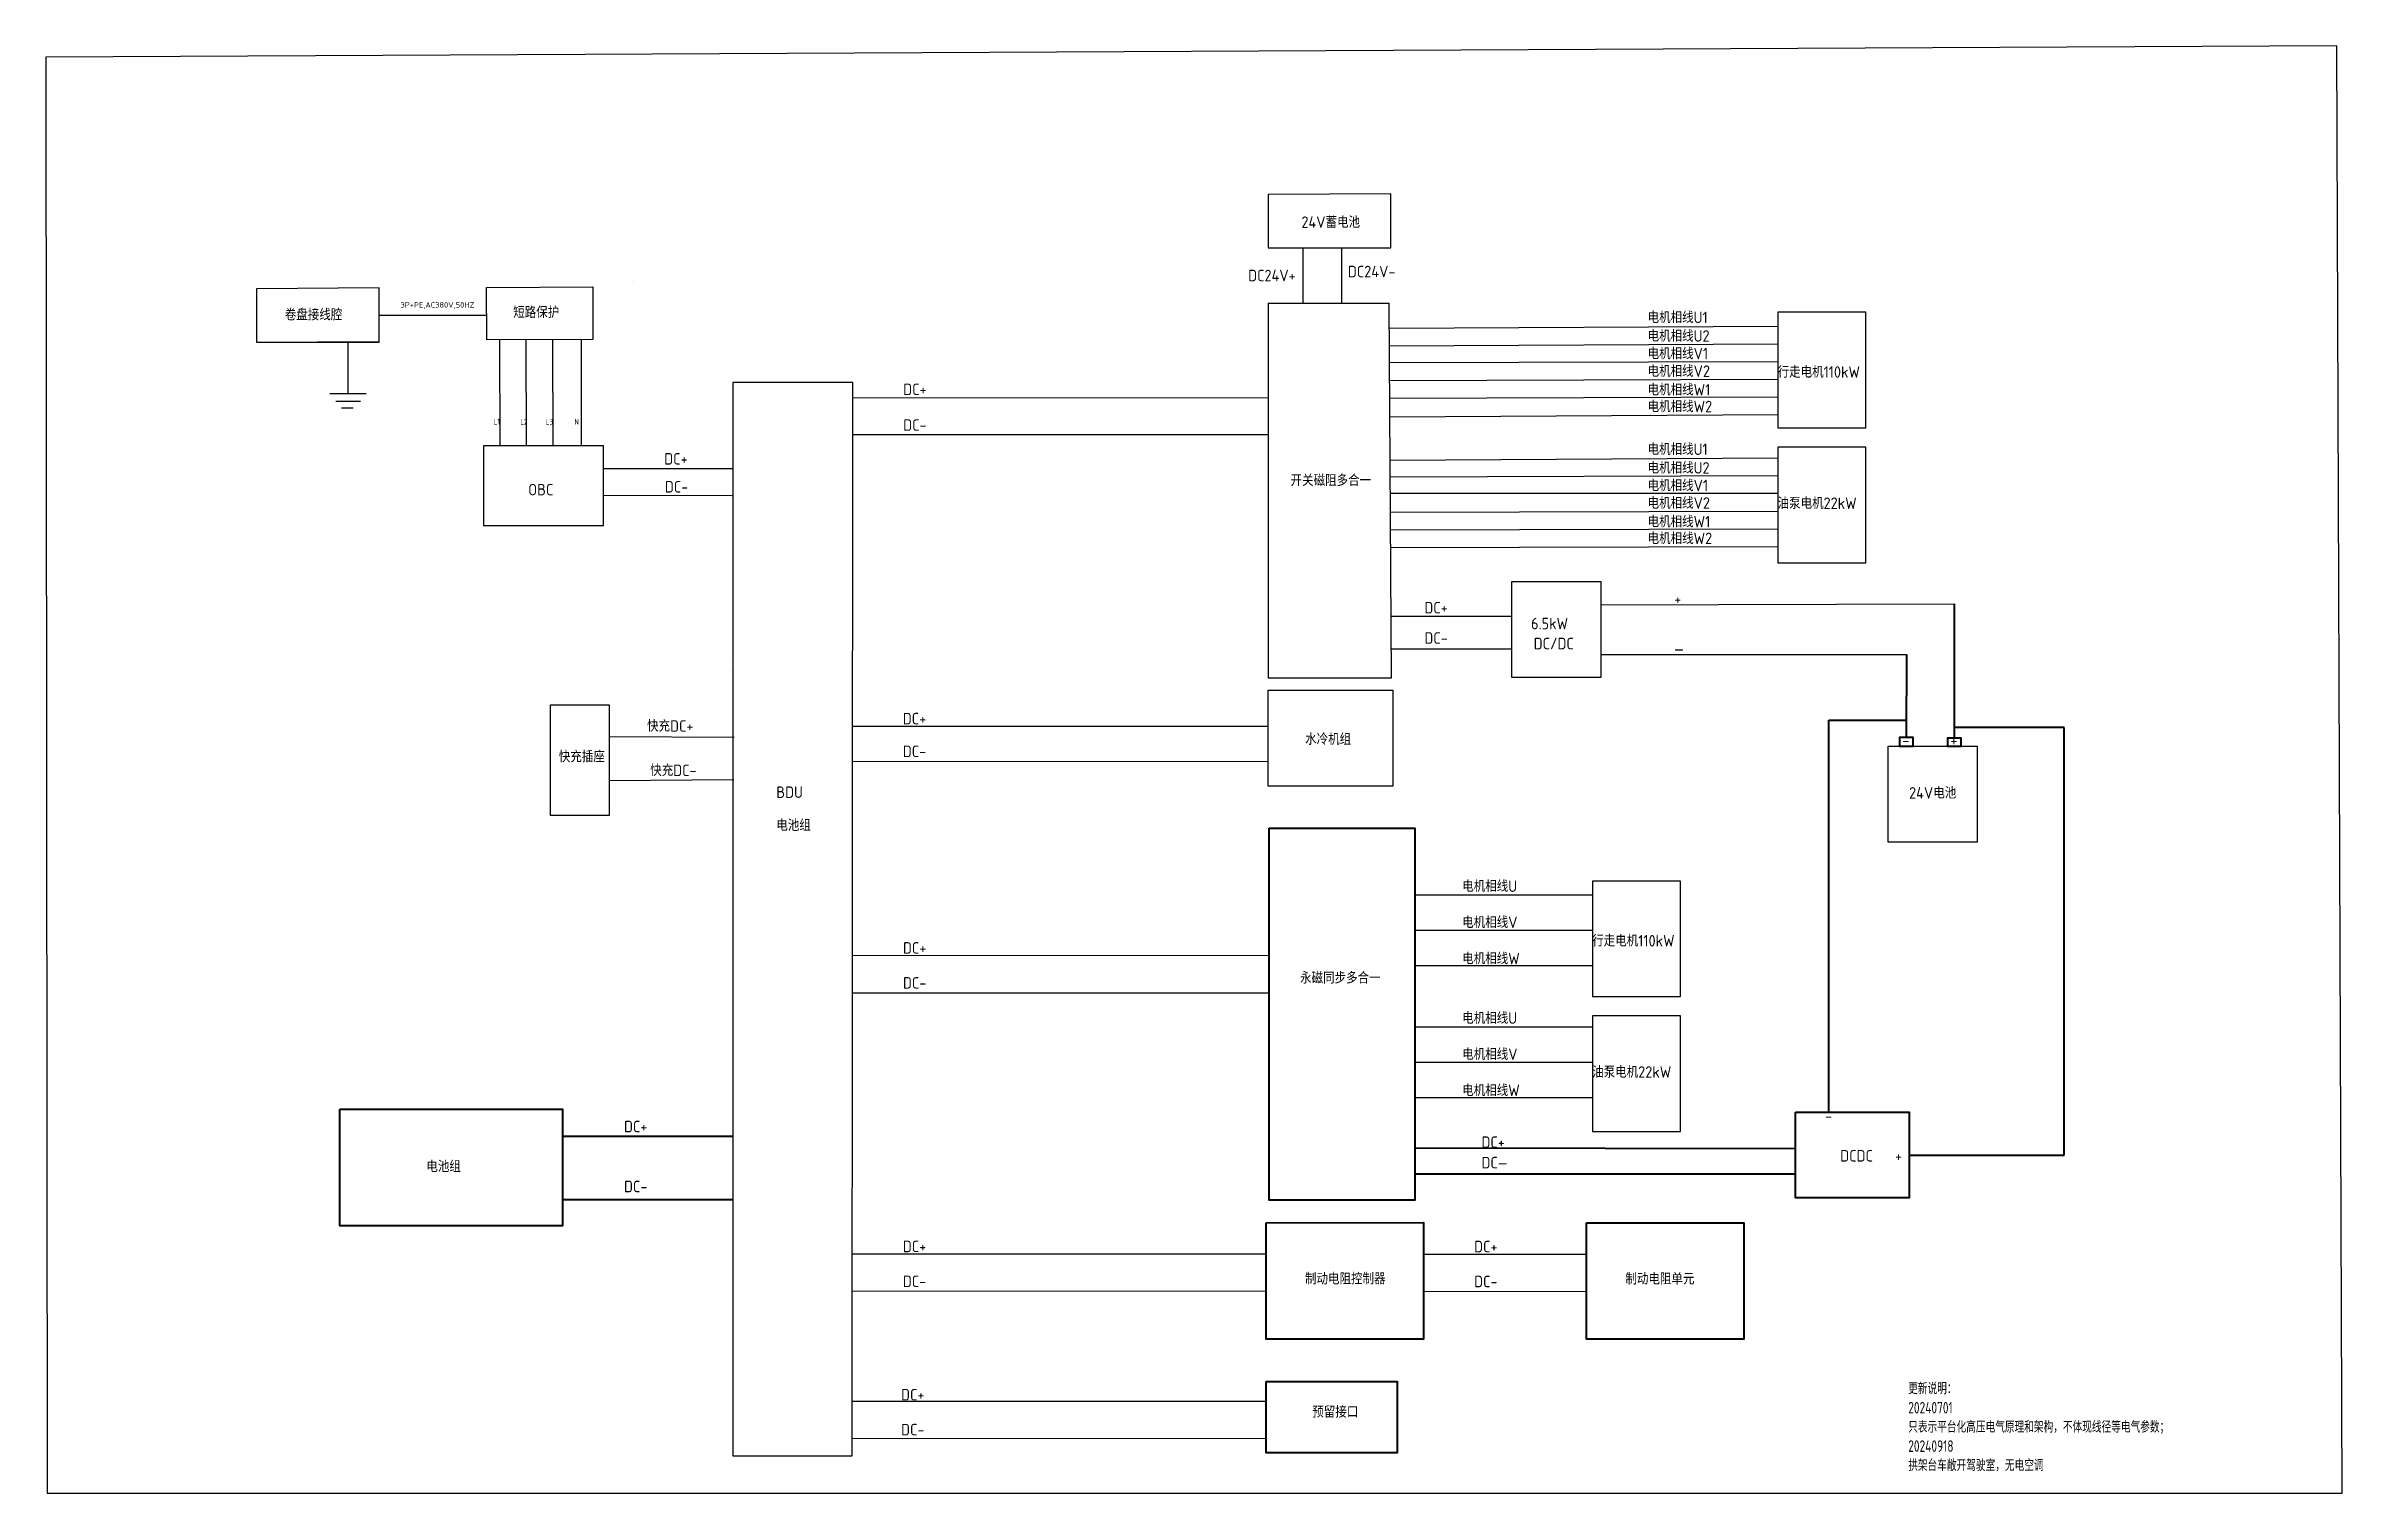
# Model space of a CAD drawing. Header units: millimetres. Extents: x 17378 to 57285, y -9530 to 15605.
import ezdxf

# ---------------------------------------------------------------- set-up
doc = ezdxf.new("R2010")
doc.units = ezdxf.units.MM
doc.styles.add('PC_TEXTSTYLE', font='isocp.shx', dxfattribs={"width": 0.8, "bigfont": 'hzfs.shx'})
doc.styles.get("Standard").update_dxf_attribs({"font": 'isocp.shx', "width": 0.707, "bigfont": 'hztxt.shx'})

msp = doc.modelspace()

# ---------------------------------------------------------------- linework, layer by layer
at = {"lineweight": 30}
for p, q in [((57195, 15605), (17378, 15409)), ((57285, -9530), (57195, 15605)), ((17378, 15409), (17401, -9530)), ((40754, 13039), (38619, 13026)), ((38619, 13026), (38619, 12096)), ((40754, 12096), (40754, 13039)), ((38619, 12096), (40754, 12096)), ((39222, 12096), (39222, 11140)), ((39894, 12096), (39894, 11140)), ((23172, 11403), (21038, 11389)), ((21038, 11389), (21038, 10459)), ((23172, 10459), (23172, 11403)), ((25038, 11408), (26886, 11419)), ((25042, 10502), (25038, 11408)), ((26886, 11419), (26886, 10506)), ((27598, 11517), (27598, 11517)), ((27598, 11517), (27598, 11517)), ((23172, 10931), (25040, 10931)), ((38619, 11140), (38620, 4628)), ((38619, 11140), (40725, 11140)), ((40762, 4628), (40725, 11140)), ((47477, 10979), (47477, 8972)), ((49011, 10979), (47477, 10979)), ((49011, 8972), (49011, 10979)), ((23172, 10465), (21038, 10452)), ((21038, 10459), (23172, 10459)), ((22629, 9567), (22629, 10459)), ((26886, 10506), (25042, 10502)), ((25264, 10502), (25267, 8661)), ((25722, 10504), (25726, 8661)), ((26183, 10505), (26188, 8661)), ((26679, 10506), (26683, 8661)), ((40728, 10702), (47477, 10740)), ((40730, 10395), (47477, 10433)), ((40731, 10105), (47477, 10126)), ((29315, 9760), (29317, -8885)), ((31400, 9760), (29315, 9760)), ((31390, -8885), (31400, 9760)), ((40733, 9797), (47477, 9818)), ((22314, 9567), (22944, 9567)), ((22419, 9436), (22845, 9436)), ((22517, 9318), (22721, 9318)), ((31399, 9499), (38626, 9496)), ((40735, 9490), (47477, 9511)), ((40737, 9165), (47477, 9203)), ((31399, 8857), (38626, 8854)), ((47477, 8972), (49011, 8972)), ((24985, 8661), (24985, 7277)), ((27069, 8661), (24985, 8661)), ((27069, 7277), (27069, 8661)), ((40741, 8411), (47477, 8449)), ((47477, 8637), (47477, 6630)), ((49011, 8637), (47477, 8637)), ((49011, 6630), (49011, 8637)), ((27072, 8264), (29308, 8267)), ((40743, 8121), (47477, 8142)), ((27070, 7805), (29308, 7799)), ((40744, 7835), (47477, 7835)), ((24985, 7277), (27069, 7277)), ((40746, 7506), (47477, 7527)), ((40748, 7199), (47477, 7220)), ((40749, 6892), (47477, 6912)), ((47477, 6630), (49011, 6630)), ((40756, 5704), (42854, 5704)), ((44402, 5898), (50546, 5914)), ((44402, 5898), (44402, 5898)), ((29282, 4935), (29282, 4935)), ((40759, 5133), (42854, 5133)), ((44402, 5038), (49713, 5037)), ((29281, 4738), (29281, 4738)), ((38620, 4628), (40762, 4628)), ((29338, 3592), (27167, 3606)), ((31396, 3793), (38622, 3793)), ((29333, 2860), (27167, 2840)), ((31396, 3181), (38622, 3179)), ((41169, 861), (44255, 861)), ((44255, 1099), (44255, -907)), ((45789, 1099), (44255, 1099)), ((45789, -907), (45789, 1099)), ((41169, 246), (44255, 246)), ((31394, -189), (38637, -191)), ((41169, -369), (44255, -369)), ((31394, -839), (38637, -842)), ((44255, -907), (45789, -907)), ((41169, -1430), (44255, -1430)), ((44255, -1243), (44255, -3249)), ((45789, -1243), (44255, -1243)), ((45789, -3249), (45789, -1243)), ((41169, -2045), (44255, -2045)), ((41169, -2660), (44255, -2660)), ((44255, -3249), (45789, -3249)), ((31392, -5373), (38586, -5377)), ((41320, -5378), (44154, -5380)), ((31391, -6024), (38586, -6019)), ((41320, -6029), (44155, -6022)), ((31390, -7931), (38584, -7935)), ((31390, -8581), (38585, -8577)), ((29317, -8885), (31391, -8885)), ((17401, -9530), (57285, -9530))]:
    msp.add_line(p, q, dxfattribs=at)
at = {"color": 7, "lineweight": 40}
for p, q in [((50546, 5914), (50546, 3584)), ((49713, 5037), (49712, 3593)), ((48365, -2916), (48367, 3897)), ((48367, 3897), (49712, 3897)), ((52455, 3768), (50546, 3768)), ((52455, -3658), (52455, 3768)), ((26358, -3330), (29317, -3329)), ((41169, -3532), (47785, -3546)), ((41169, -3983), (47786, -3983)), ((49759, -3658), (52455, -3658)), ((26358, -4432), (29317, -4431))]:
    msp.add_line(p, q, dxfattribs=at)
at = {"color": 1, "lineweight": 40}
msp.add_line((41169, -3381), (41169, -3381), dxfattribs=at)
at = {"lineweight": 30}
for points in [[(42854, 6304), (44402, 6304), (44402, 4637), (42854, 4637)], [(38622, 4414), (40787, 4414), (40787, 2747), (38622, 2747)], [(26147, 4162), (27167, 4162), (27167, 2236), (26147, 2236)], [(49394, 3444), (50943, 3444), (50943, 1778), (49394, 1778)]]:
    msp.add_lwpolyline(points, close=True, dxfattribs=at)
at = {"color": 1, "lineweight": 40}
for points in [[(49596, 3444), (49829, 3444), (49829, 3593), (49596, 3593)], [(50427, 3444), (50666, 3444), (50666, 3584), (50427, 3584)], [(38584, -7593), (40862, -7593), (40862, -8831), (38584, -8831)]]:
    msp.add_lwpolyline(points, close=True, dxfattribs=at)
at = {"lineweight": 40}
for points in [[(38637, 2017), (41169, 2017), (41169, -4442), (38637, -4442)], [(38585, -4835), (41319, -4832), (41322, -6855), (38587, -6855)], [(44153, -4838), (46888, -4835), (46890, -6858), (44156, -6858)]]:
    msp.add_lwpolyline(points, close=True, dxfattribs=at)
at = {"color": 7, "lineweight": 40}
for points in [[(22484, -2863), (26358, -2863), (26358, -4888), (22484, -4888)], [(47786, -2916), (49759, -2916), (49759, -4400), (47786, -4400)]]:
    msp.add_lwpolyline(points, close=True, dxfattribs=at)

# ---------------------------------------------------------------- texts
at = {"lineweight": 30}
for s, height, p in [('24V蓄电池', 200, (39199, 12445)), ('DC24V+', 200, (38273, 11518)), ('DC24V-', 200, (40007, 11587)), ('卷盘接线腔', 200, (21530, 10838)), ('3P+PE,AC380V,50HZ', 95, (23541, 11061)), ('短路保护', 200, (25500, 10879)), ('电机相线U1', 200, (45215, 10791)), ('电机相线U2', 200, (45215, 10468)), ('电机相线V1', 200, (45215, 10162)), ('电机相线V2', 200, (45215, 9857)), ('行走电机110kW', 200, (47474, 9842)), ('DC+', 200, (32279, 9541)), ('电机相线W1', 200, (45215, 9534)), ('电机相线W2', 200, (45215, 9243)), ('DC-', 200, (32279, 8921)), ('DC+', 200, (28125, 8334)), ('电机相线U1', 200, (45215, 8500)), ('电机相线U2', 200, (45215, 8177)), ('OBC', 200, (25761, 7799)), ('DC-', 200, (28136, 7848)), ('开关磁阻多合一', 200, (39010, 7960)), ('电机相线V1', 200, (45215, 7871)), ('电机相线V2', 200, (45215, 7566)), ('油泵电机22kW', 200, (47474, 7563)), ('电机相线W1', 200, (45215, 7243)), ('电机相线W2', 200, (45215, 6952)), ('+', 200, (45678, 5898)), ('DC+', 200, (41336, 5748)), ('6.5kW', 200, (43190, 5473)), ('DC-', 200, (41336, 5221)), ('DC/DC', 200, (43236, 5126)), ('—', 200, (45677, 5035)), ('DC+', 200, (32271, 3822)), ('快充DC+', 200, (27826, 3693)), ('水冷机组', 200, (39263, 3465)), ('快充插座', 200, (26293, 3161)), ('DC-', 200, (32271, 3253)), ('-', 200, (49642, 3444)), ('+', 200, (50477, 3444)), ('快充DC-', 200, (27881, 2923)), ('BDU', 200, (30072, 2544)), ('24V电池', 200, (49760, 2532)), ('电池组', 200, (30072, 1969)), ('电机相线U', 200, (41993, 911)), ('电机相线V', 200, (41993, 283)), ('DC+', 200, (32274, -161)), ('行走电机110kW', 200, (44252, -37)), ('电机相线W', 200, (41993, -345)), ('DC-', 200, (32274, -768)), ('永磁同步多合一', 200, (39175, -681)), ('电机相线U', 200, (41993, -1380)), ('电机相线V', 200, (41993, -2008)), ('油泵电机22kW', 200, (44252, -2317)), ('电机相线W', 200, (41993, -2636)), ('DC+', 200, (27426, -3263)), ('_', 200, (48299, -2993)), ('DC+', 200, (42328, -3535)), ('    DCDC', 200, (48107, -3772)), ('电池组', 200, (23989, -3957)), ('DC—', 200, (42328, -3890)), ('+', 200, (49516, -3773)), ('DC-', 200, (27426, -4305)), ('DC+', 200, (32272, -5346)), ('DC+', 200, (42200, -5348)), ('DC-', 200, (32272, -5952)), ('制动电阻控制器', 200, (39261, -5907)), ('DC-', 200, (42200, -5955)), ('制动电阻单元', 200, (44830, -5909)), ('DC+', 200, (32241, -7922)), ('DC-', 200, (32241, -8528)), ('预留接口', 200, (39387, -8221))]:
    msp.add_text(s, height=height, dxfattribs=at).set_placement(p)
at = {"lineweight": 30, "attachment_point": 1, "style": 'PC_TEXTSTYLE'}
for s, width, heights, insert, char_height in [('L1', 135.65, [156], (25161, 9130), 100), ('L2', 135.65, [156], (25624, 9128), 100), ('L3', 135.65, [156], (26065, 9128), 100), ('N', 135.65, [156], (26564, 9128), 100), ('{\\C3;更新说明：\\P20240701\\P只表示平台化高压电气原理和架构，不体现线径等电气参数；\\P20240918\\P拱架台车敞开驾驶室，无电空调}', 7050.62, [0], (49745, -7614), 200)]:
    msp.add_mtext_dynamic_manual_height_columns(s, width=width, gutter_width=25, heights=heights, dxfattribs=dict(at, insert=insert, char_height=char_height))

doc.saveas('drawing.dxf')
